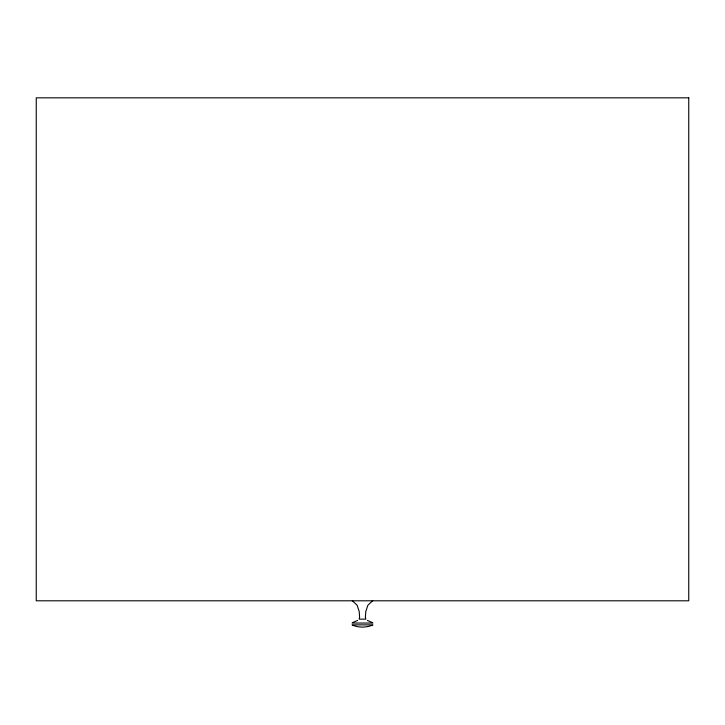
<?xml version="1.0" encoding="UTF-8"?>
<svg xmlns="http://www.w3.org/2000/svg" width="725" height="725" viewBox="0 0 725 725"><rect width="100%" height="100%" fill="white"/><g stroke="black" fill="none" stroke-linecap="round" stroke-linejoin="round"><path stroke-width="1.09" d="M372.695 600.681L367.865 605.257L365.781 611.574L365.382 617.202L365.853 619.141L359.147 619.141L359.618 617.202L359.219 611.574L357.135 605.257L352.305 600.681M352.676 622.548L357.642 620.437M367.575 626.69L372.46 625.276M366.895 626.69L362.509 627.17L357.425 626.69L352.54 625.276M352.078 623.047L372.922 623.047M352.042 624.877L372.958 624.877M367.358 620.437L372.324 622.548M688.75 97.83L36.25 97.83L36.25 600.798L688.75 600.798L688.75 97.83"/></g></svg>
